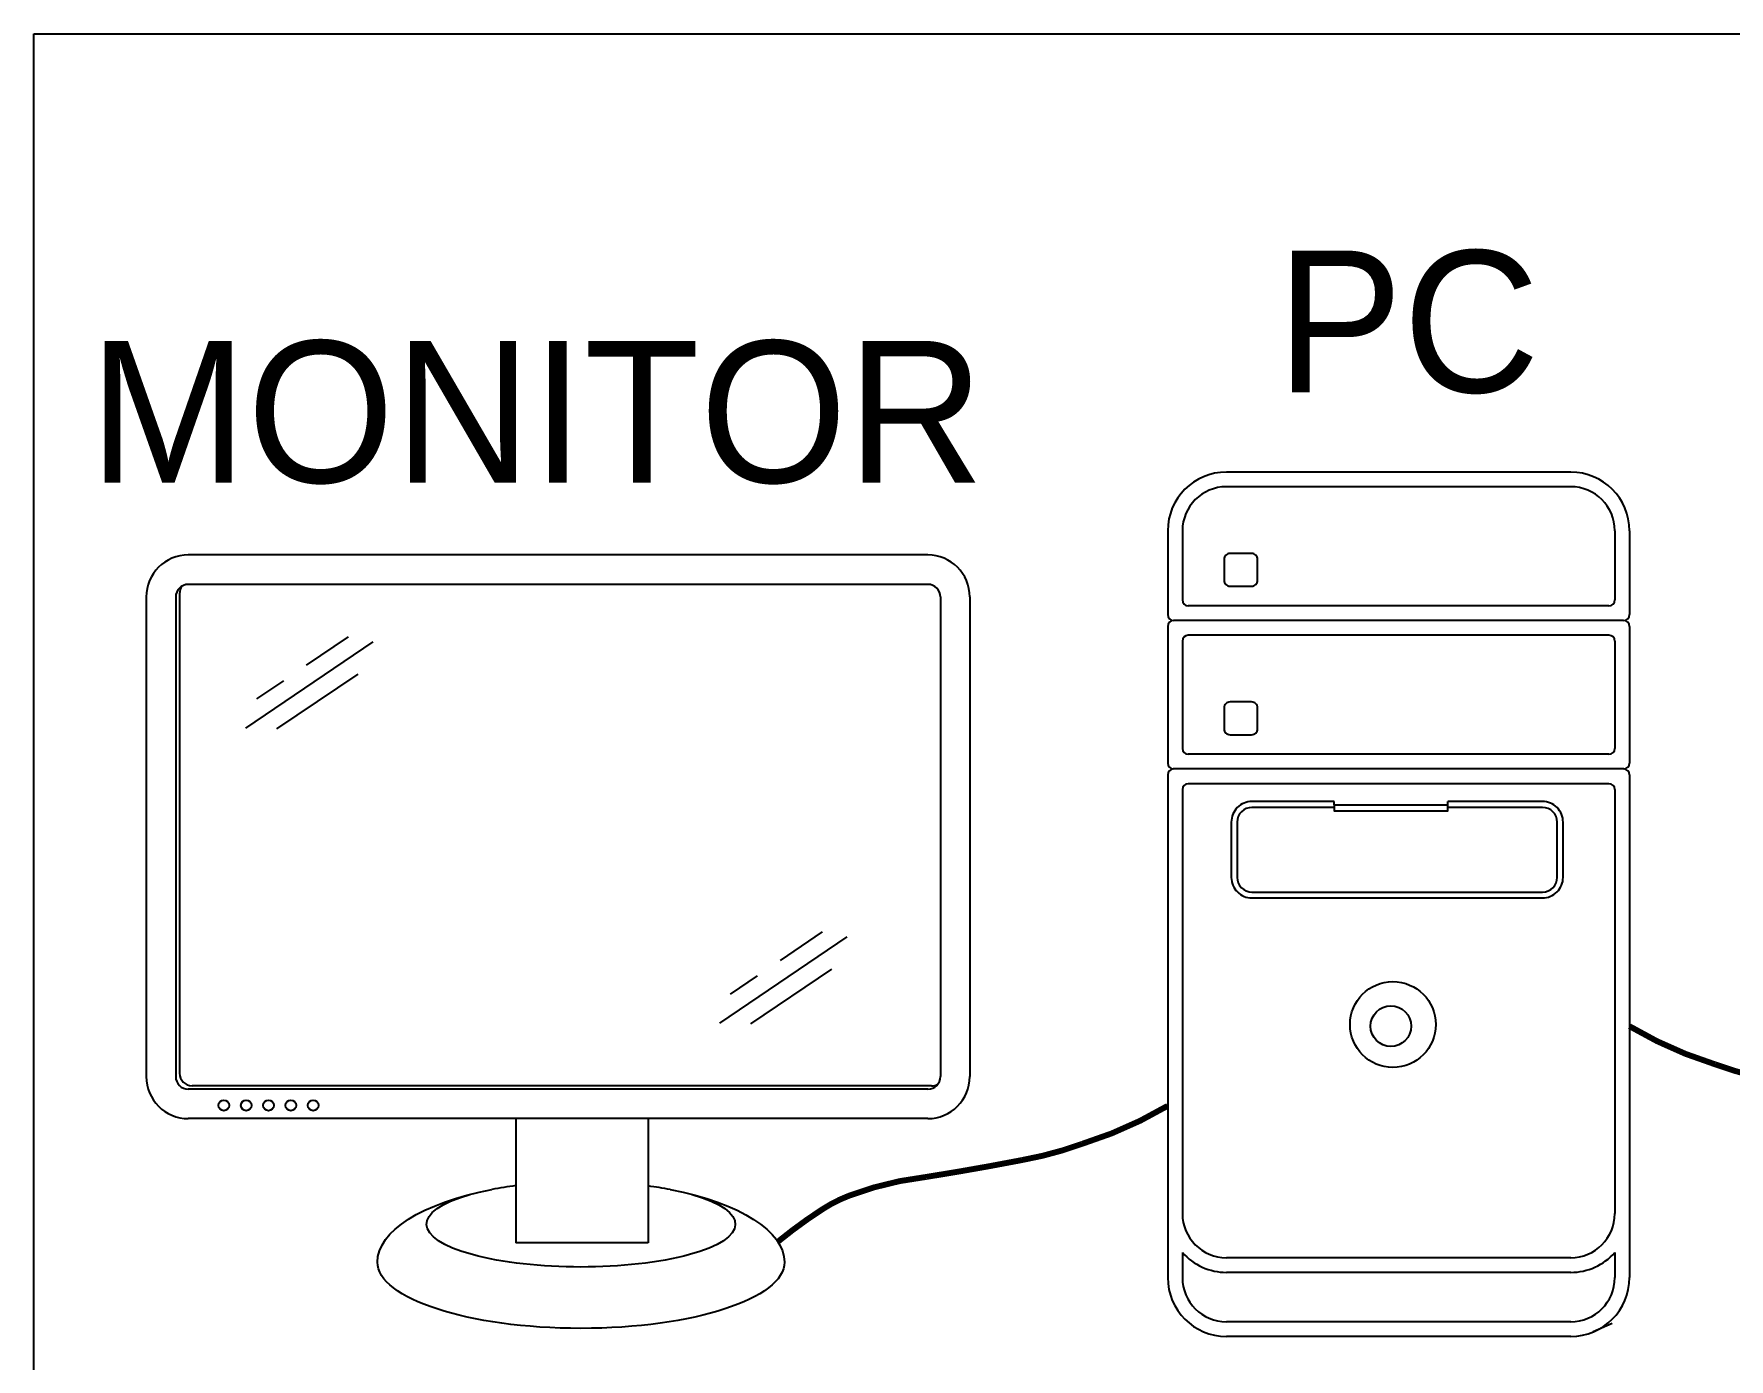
# Model space of a CAD drawing. Header units: millimetres. Extents: x 1282755 to 1285234, y -1758265 to -1757672.
# Drawn here: x 1283840.91 to 1283866.55, y -1757968.08 to -1757948.04 of the extents above; entities that cross this region are included whole.
import ezdxf

# ---------------------------------------------------------------- set-up
doc = ezdxf.new("R2010")
doc.units = ezdxf.units.MM
doc.layers.add('MR', color=7, linetype='Continuous')
doc.styles.add('새굴림', font='NGULIM.TTF')

msp = doc.modelspace()

# ---------------------------------------------------------------- linework, layer by layer
at = {"layer": 'MR', "color": 4}
for p, q in [((1283864.155, -1757954.664), (1283858.947, -1757954.664)), ((1283864.155, -1757954.886), (1283858.947, -1757954.886)), ((1283858.058, -1757955.553), (1283858.058, -1757956.821)), ((1283858.28, -1757955.553), (1283858.28, -1757956.599)), ((1283864.822, -1757955.553), (1283864.822, -1757956.599)), ((1283865.044, -1757955.553), (1283865.044, -1757956.821)), ((1283854.429, -1757955.918), (1283843.243, -1757955.918)), ((1283842.607, -1757956.554), (1283842.607, -1757963.809)), ((1283843.052, -1757956.554), (1283843.052, -1757963.809)), ((1283843.111, -1757956.504), (1283843.111, -1757963.758)), ((1283854.429, -1757956.363), (1283843.243, -1757956.363)), ((1283854.62, -1757956.554), (1283854.62, -1757963.809)), ((1283855.065, -1757956.554), (1283855.065, -1757963.809)), ((1283864.733, -1757956.688), (1283858.369, -1757956.688)), ((1283858.058, -1757956.999), (1283858.058, -1757959.067)), ((1283864.955, -1757956.91), (1283858.147, -1757956.91)), ((1283865.044, -1757956.999), (1283865.044, -1757959.067)), ((1283846.035, -1757957.234), (1283844.108, -1757958.538)), ((1283845.663, -1757957.156), (1283845.026, -1757957.587)), ((1283858.28, -1757957.221), (1283858.28, -1757958.845)), ((1283864.733, -1757957.132), (1283858.369, -1757957.132)), ((1283864.822, -1757957.221), (1283864.822, -1757958.845)), ((1283844.681, -1757957.821), (1283844.272, -1757958.097)), ((1283845.805, -1757957.719), (1283844.577, -1757958.549)), ((1283864.955, -1757959.156), (1283858.147, -1757959.156)), ((1283864.733, -1757958.934), (1283858.369, -1757958.934)), ((1283858.058, -1757959.245), (1283858.058, -1757966.851)), ((1283864.733, -1757959.379), (1283858.369, -1757959.379)), ((1283865.044, -1757959.245), (1283865.044, -1757966.851)), ((1283858.28, -1757959.468), (1283858.28, -1757965.882)), ((1283860.577, -1757959.698), (1283860.577, -1757959.648)), ((1283862.295, -1757959.698), (1283862.295, -1757959.648)), ((1283864.822, -1757959.468), (1283864.822, -1757965.882)), ((1283853.204, -1757961.697), (1283851.276, -1757963.001)), ((1283852.831, -1757961.62), (1283852.194, -1757962.051)), ((1283852.974, -1757962.182), (1283851.746, -1757963.013)), ((1283851.849, -1757962.284), (1283851.44, -1757962.561)), ((1283854.429, -1757964), (1283843.243, -1757964)), ((1283854.487, -1757963.949), (1283843.301, -1757963.949)), ((1283854.429, -1757964.445), (1283843.243, -1757964.445)), ((1283848.199, -1757964.445), (1283848.199, -1757966.323)), ((1283850.2, -1757964.445), (1283850.2, -1757966.323)), ((1283850.2, -1757966.323), (1283848.199, -1757966.323)), ((1283858.28, -1757966.47), (1283858.28, -1757966.851)), ((1283864.155, -1757966.549), (1283858.947, -1757966.549)), ((1283864.822, -1757966.47), (1283864.822, -1757966.851)), ((1283864.155, -1757966.771), (1283858.947, -1757966.771)), ((1283864.155, -1757967.518), (1283858.947, -1757967.518)), ((1283864.783, -1757967.547), (1283864.496, -1757967.672)), ((1283864.155, -1757967.74), (1283858.947, -1757967.74))]:
    msp.add_line(p, q, dxfattribs=at)
for points in [[(1283840.907, -1757948.036), (1283882.124, -1757948.036), (1283882.124, -1757973.98), (1283840.907, -1757973.98), (1283840.907, -1757948.036), (1283840.907, -1757948.036)], [(1283860.577, -1757959.698), (1283860.577, -1757959.787), (1283862.295, -1757959.787), (1283862.295, -1757959.698)], [(1283860.577, -1757959.698), (1283862.295, -1757959.698)]]:
    msp.add_lwpolyline(points, dxfattribs=at)
for points in [[(1283859.327, -1757955.896), (1283859.002, -1757955.896, 0.414214), (1283858.913, -1757955.985), (1283858.913, -1757956.302, 0.414214), (1283859.002, -1757956.391), (1283859.327, -1757956.391, 0.414214), (1283859.416, -1757956.302), (1283859.416, -1757955.985, 0.414214)], [(1283859.327, -1757958.142), (1283859.002, -1757958.142, 0.414214), (1283858.913, -1757958.231), (1283858.913, -1757958.549, 0.414214), (1283859.002, -1757958.638), (1283859.327, -1757958.638, 0.414214), (1283859.416, -1757958.549), (1283859.416, -1757958.231, 0.414214)]]:
    msp.add_lwpolyline(points, format="xyb", close=True, dxfattribs=at)
for points, format in [([(1283860.577, -1757959.648), (1283859.332, -1757959.648, 0.414214), (1283859.02, -1757959.96), (1283859.02, -1757960.795, 0.414214), (1283859.332, -1757961.106), (1283863.728, -1757961.106, 0.414214), (1283864.039, -1757960.795), (1283864.039, -1757959.96, 0.414214), (1283863.728, -1757959.648), (1283862.295, -1757959.648)], "xyb"), ([(1283860.577, -1757959.737), (1283859.332, -1757959.737, 0.414214), (1283859.109, -1757959.96), (1283859.109, -1757960.795, 0.414214), (1283859.332, -1757961.017), (1283863.728, -1757961.017, 0.414214), (1283863.95, -1757960.795), (1283863.95, -1757959.96, 0.414214), (1283863.728, -1757959.737), (1283862.295, -1757959.737)], "xyb"), ([(1283867.482, -1757963.914, 0.0889, 0.0889, -0.001372), (1283867.252, -1757963.87, 0.0889, 0.0889, -0.043764), (1283866.339, -1757963.624, 0.0889, 0.0889, -0.059018), (1283865.044, -1757963.048, 0.0889, 0.0889, 0)], "xyseb"), ([(1283852.16, -1757966.308, 0.0889, 0.0889, -0.027947), (1283852.837, -1757965.815, 0.0889, 0.0889, -0.052541), (1283853.234, -1757965.613, 0.0889, 0.0889, -0.062474), (1283854.401, -1757965.328, 0.0889, 0.0889, 0.008616), (1283855.85, -1757965.073, 0.0889, 0.0889, 0.043764), (1283856.763, -1757964.827, 0.0889, 0.0889, 0.059018), (1283858.058, -1757964.252, 0.0889, 0.0889, 0)], "xyseb")]:
    msp.add_lwpolyline(points, format=format, dxfattribs=at)
for centre, radius in [((1283861.465, -1757963.022), 0.649), ((1283861.434, -1757963.046), 0.307), ((1283843.781, -1757964.245), 0.0803), ((1283844.119, -1757964.245), 0.0803), ((1283844.456, -1757964.245), 0.0803), ((1283844.794, -1757964.245), 0.0803), ((1283845.132, -1757964.245), 0.0803)]:
    msp.add_circle(centre, radius, dxfattribs=at)
for centre, radius, start, end in [((1283858.947, -1757955.553), 0.889, 90, 180), ((1283864.155, -1757955.553), 0.889, 0, 90), ((1283858.947, -1757955.553), 0.667, 90, 180), ((1283864.155, -1757955.553), 0.667, 0, 90), ((1283843.243, -1757956.554), 0.636, 90, 180), ((1283854.429, -1757956.554), 0.636, 0, 90), ((1283843.243, -1757956.554), 0.191, 90, 180), ((1283843.301, -1757956.504), 0.191, 142.6891, 180), ((1283854.429, -1757956.554), 0.191, 0, 90), ((1283858.369, -1757956.599), 0.0889, 180, 270), ((1283864.733, -1757956.599), 0.0889, 270, 0), ((1283858.147, -1757956.821), 0.0889, 180, 270), ((1283864.955, -1757956.821), 0.0889, 270, 0), ((1283858.147, -1757956.999), 0.0889, 90, 180), ((1283864.955, -1757956.999), 0.0889, 0, 90), ((1283858.369, -1757957.221), 0.0889, 90, 180), ((1283864.733, -1757957.221), 0.0889, 0, 90), ((1283858.369, -1757958.845), 0.0889, 180, 270), ((1283864.733, -1757958.845), 0.0889, 270, 0), ((1283858.147, -1757959.067), 0.0889, 180, 270), ((1283858.147, -1757959.245), 0.0889, 90, 180), ((1283864.955, -1757959.067), 0.0889, 270, 0), ((1283864.955, -1757959.245), 0.0889, 0, 90), ((1283858.369, -1757959.468), 0.0889, 90, 180), ((1283864.733, -1757959.468), 0.0889, 0, 90), ((1283843.301, -1757963.758), 0.191, 180, 270), ((1283843.243, -1757963.809), 0.636, 180, 270), ((1283843.243, -1757963.809), 0.191, 180, 270), ((1283854.429, -1757963.809), 0.191, 270, 0), ((1283854.429, -1757963.809), 0.636, 270, 0), ((1283854.487, -1757963.758), 0.191, 270, 299.3865), ((1283849.181, -1757972.835), 7.441, 97.5904, 100.423), ((1283849.181, -1757972.835), 7.441, 79.5351, 82.1311), ((1283858.947, -1757965.882), 0.667, 180, 270), ((1283864.155, -1757965.882), 0.667, 270, 0), ((1283858.947, -1757965.882), 0.889, 221.4096, 270), ((1283864.155, -1757965.882), 0.889, 270, 318.5904), ((1283858.947, -1757966.851), 0.889, 180, 270), ((1283858.947, -1757966.851), 0.667, 180, 270), ((1283864.155, -1757966.851), 0.889, 270, 0), ((1283864.155, -1757966.851), 0.667, 270, 0)]:
    msp.add_arc(centre, radius, start, end, dxfattribs=at)
at = {"layer": 'MR', "color": 4, "extrusion": (0, 0, -1)}
for centre, major_axis, ratio, start_param, end_param in [((1283849.182, -1757966.616), (3.078, 0), 0.39697, 3.141593, 4.259712), ((1283849.182, -1757966.616), (3.078, 0), 0.39697, -1.116279, 0), ((1283849.182, -1757966.042), (-2.335, 0), 0.277659, 2.374399, 7.050379), ((1283849.182, -1757966.616), (-3.078, 0), 0.325553, 3.141593, 6.283185)]:
    msp.add_ellipse(centre, major_axis=major_axis, ratio=ratio, start_param=start_param, end_param=end_param, dxfattribs=at)

# ---------------------------------------------------------------- texts
at = {"layer": 'MR', "color": 4, "style": '새굴림'}
for s, p in [('PC', (1283859.702, -1757953.458)), ('MONITOR', (1283841.743, -1757954.824))]:
    msp.add_text(s, height=2.1442, dxfattribs=at).set_placement(p)

doc.saveas('drawing.dxf')
